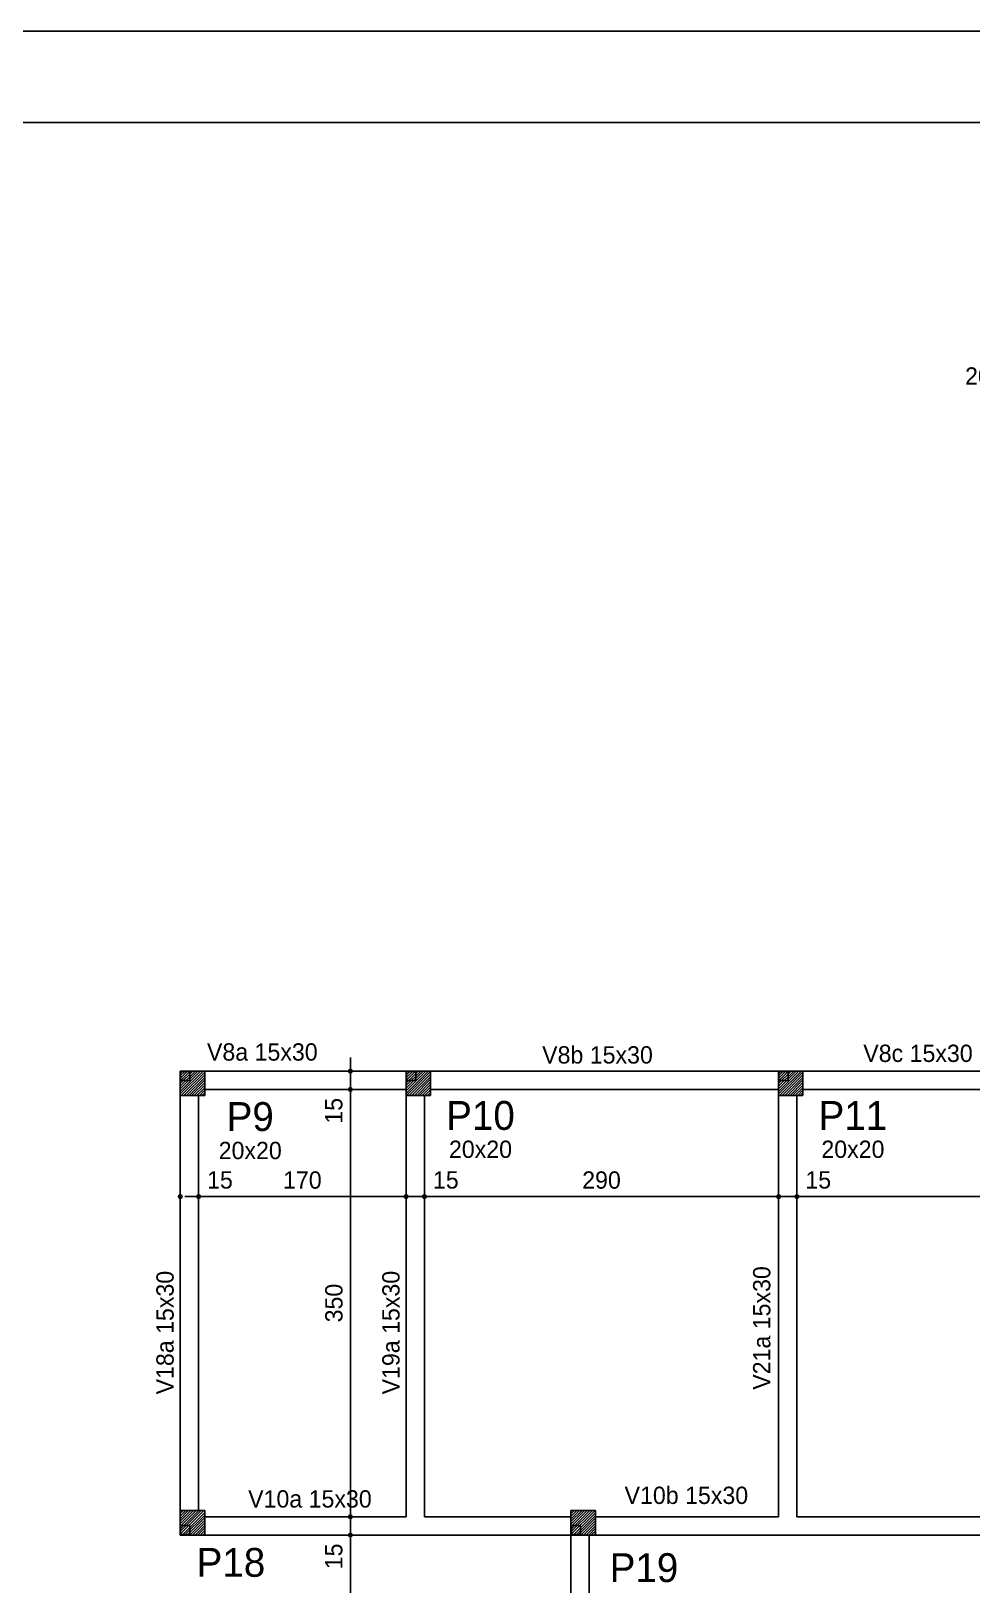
# Model space of a CAD drawing. Extents: x -8959 to 10104, y 7473 to 11928.
# Drawn here: x -5395 to -4625, y 10656 to 11928 of the extents above; entities that cross this region are included whole.
import ezdxf
from ezdxf.enums import TextEntityAlignment as Align

# ---------------------------------------------------------------- set-up
doc = ezdxf.new("R2010")
doc.units = 0
doc.header["$LTSCALE"] = 10
doc.header["$MEASUREMENT"] = 0
doc.linetypes.add('LT0', pattern=[0])
for name, color, linetype in [('COT-T', 1, 'LT0'), ('LJN-T', 8, 'LT0'), ('PIL-L', 2, 'LT0'), ('PIL-T', 4, 'LT0'), ('VIG-L', 7, 'LT0'), ('VIG-T', 8, 'LT0')]:
    doc.layers.add(name, color=color, linetype=linetype)

msp = doc.modelspace()

# ---------------------------------------------------------------- linework, layer by layer
at = {"layer": 'COT-T', "linetype": 'LT0'}
for p, q in [((-5134, 11044), (-5134, 11087.8)), ((-5145.3, 11076.5), (-5144.8, 11076.5)), ((-5144.8, 11061.5), (-5145.3, 11061.5)), ((-5145.3, 11061.5), (-5144.8, 11061.5)), ((-5134, 10886.5), (-5134, 11072.8)), ((-5134, 11050.3), (-5134, 11044)), ((-5273.3, 10984.5), (-5273.3, 10985)), ((-5258.3, 10984.5), (-5258.3, 10985)), ((-5258.3, 10985), (-5258.3, 10984.5)), ((-5088.3, 10984.5), (-5088.3, 10985)), ((-5088.3, 10985), (-5088.3, 10984.5)), ((-5073.3, 10984.5), (-5073.3, 10985)), ((-5073.3, 10985), (-5073.3, 10984.5)), ((-4783.3, 10984.5), (-4783.3, 10985)), ((-4783.3, 10985), (-4783.3, 10984.5)), ((-4768.3, 10984.5), (-4768.3, 10985)), ((-4768.3, 10985), (-4768.3, 10984.5)), ((-5269.5, 10973.8), (-5173.3, 10973.8)), ((-5240.8, 10973.8), (-5247, 10973.8)), ((-5173.3, 10973.8), (-5077, 10973.8)), ((-5099.5, 10973.8), (-5055.8, 10973.8)), ((-5084.5, 10973.8), (-4928.3, 10973.8)), ((-5055.8, 10973.8), (-5062, 10973.8)), ((-4928.3, 10973.8), (-4772, 10973.8)), ((-4794.5, 10973.8), (-4750.8, 10973.8)), ((-4779.5, 10973.8), (-4478.3, 10973.8)), ((-4750.8, 10973.8), (-4757, 10973.8)), ((-5134, 10700.3), (-5134, 10886.5)), ((-5134, 10679), (-5134, 10722.8)), ((-5144.8, 10711.5), (-5145.3, 10711.5)), ((-5145.3, 10711.5), (-5144.8, 10711.5)), ((-5134, 10596.5), (-5134, 10707.8)), ((-5144.8, 10696.5), (-5145.3, 10696.5)), ((-5145.3, 10696.5), (-5144.8, 10696.5)), ((-5134, 10685.3), (-5134, 10679))]:
    msp.add_line(p, q, dxfattribs=at)
at = {"layer": 'COT-T'}
for centre in [(-5134, 11076.5), (-5134, 11061.5), (-5134, 11061.5), (-5273.3, 10973.8), (-5258.3, 10973.8), (-5258.3, 10973.8), (-5088.3, 10973.8), (-5088.3, 10973.8), (-5073.3, 10973.8), (-5073.3, 10973.8), (-4783.3, 10973.8), (-4783.3, 10973.8), (-4768.3, 10973.8), (-4768.3, 10973.8), (-5134, 10711.5), (-5134, 10711.5), (-5134, 10696.5), (-5134, 10696.5)]:
    msp.add_circle(centre, 1.5, dxfattribs=at)
at = {"layer": 'LJN-T', "linetype": 'LT0'}
for p, q in [((-5273.3, 11074.8), (-5271.5, 11076.5)), ((-5269.4, 11076.5), (-5273.3, 11072.6)), ((-5273.3, 11070.5), (-5267.3, 11076.5)), ((-5265.2, 11076.5), (-5273.3, 11068.4)), ((-5273.3, 11066.3), (-5263.1, 11076.5)), ((-5260.9, 11076.5), (-5273.3, 11064.2)), ((-5273.3, 11062), (-5258.8, 11076.5)), ((-5256.7, 11076.5), (-5273.3, 11059.9)), ((-5273.3, 11057.8), (-5254.6, 11076.5)), ((-5253.3, 11075.7), (-5272.5, 11056.5)), ((-5088.3, 11075.2), (-5087, 11076.5)), ((-5084.9, 11076.5), (-5088.3, 11073.1)), ((-5088.3, 11071), (-5082.7, 11076.5)), ((-5080.6, 11076.5), (-5088.3, 11068.8)), ((-5088.3, 11066.7), (-5078.5, 11076.5)), ((-5076.4, 11076.5), (-5088.3, 11064.6)), ((-5088.3, 11062.5), (-5074.3, 11076.5)), ((-5072.1, 11076.5), (-5088.3, 11060.4)), ((-5088.3, 11058.2), (-5070, 11076.5)), ((-5068.3, 11076.1), (-5087.9, 11056.5)), ((-5085.8, 11056.5), (-5068.3, 11074)), ((-4783.3, 11074.7), (-4781.5, 11076.5)), ((-4779.4, 11076.5), (-4783.3, 11072.6)), ((-4783.3, 11070.5), (-4777.3, 11076.5)), ((-4775.2, 11076.5), (-4783.3, 11068.4)), ((-4783.3, 11066.3), (-4773, 11076.5)), ((-4770.9, 11076.5), (-4783.3, 11064.1)), ((-4783.3, 11062), (-4768.8, 11076.5)), ((-4766.7, 11076.5), (-4783.3, 11059.9)), ((-4783.3, 11057.8), (-4764.5, 11076.5)), ((-4763.3, 11075.6), (-4782.4, 11056.5)), ((-5270.3, 11056.5), (-5253.3, 11073.5)), ((-5253.3, 11071.4), (-5268.2, 11056.5)), ((-5266.1, 11056.5), (-5253.3, 11069.3)), ((-5253.3, 11067.2), (-5264, 11056.5)), ((-5261.8, 11056.5), (-5253.3, 11065.1)), ((-5253.3, 11062.9), (-5259.7, 11056.5)), ((-5068.3, 11071.9), (-5083.7, 11056.5)), ((-5081.5, 11056.5), (-5068.3, 11069.8)), ((-5068.3, 11067.6), (-5079.4, 11056.5)), ((-5077.3, 11056.5), (-5068.3, 11065.5)), ((-5068.3, 11063.4), (-5075.2, 11056.5)), ((-5073, 11056.5), (-5068.3, 11061.3)), ((-4780.3, 11056.5), (-4763.3, 11073.5)), ((-4763.3, 11071.4), (-4778.2, 11056.5)), ((-4776.1, 11056.5), (-4763.3, 11069.3)), ((-4763.3, 11067.2), (-4773.9, 11056.5)), ((-4771.8, 11056.5), (-4763.3, 11065)), ((-4763.3, 11062.9), (-4769.7, 11056.5)), ((-5257.6, 11056.5), (-5253.3, 11060.8)), ((-5253.3, 11058.7), (-5255.5, 11056.5)), ((-5253.4, 11056.5), (-5253.3, 11056.6)), ((-5068.3, 11059.1), (-5070.9, 11056.5)), ((-5068.8, 11056.5), (-5068.3, 11057)), ((-4767.6, 11056.5), (-4763.3, 11060.8)), ((-4763.3, 11058.7), (-4765.5, 11056.5)), ((-4763.3, 11056.5), (-4763.3, 11056.6)), ((-5273.3, 10716.3), (-5273, 10716.5)), ((-5270.9, 10716.5), (-5273.3, 10714.1)), ((-5273.3, 10712), (-5268.8, 10716.5)), ((-5266.7, 10716.5), (-5273.3, 10709.9)), ((-5273.3, 10707.8), (-5264.6, 10716.5)), ((-5262.4, 10716.5), (-5273.3, 10705.7)), ((-5273.3, 10703.5), (-5260.3, 10716.5)), ((-5258.2, 10716.5), (-5273.3, 10701.4)), ((-5273.3, 10699.3), (-5256.1, 10716.5)), ((-5253.9, 10716.5), (-5273.3, 10697.2)), ((-5271.8, 10696.5), (-5253.3, 10715)), ((-5253.3, 10712.9), (-5269.7, 10696.5)), ((-5267.6, 10696.5), (-5253.3, 10710.8)), ((-5253.3, 10708.7), (-5265.5, 10696.5)), ((-5263.3, 10696.5), (-5253.3, 10706.6)), ((-4953.3, 10715.9), (-4952.7, 10716.5)), ((-4950.6, 10716.5), (-4953.3, 10713.8)), ((-4953.3, 10711.7), (-4948.5, 10716.5)), ((-4946.4, 10716.5), (-4953.3, 10709.6)), ((-4953.3, 10707.5), (-4944.2, 10716.5)), ((-4942.1, 10716.5), (-4953.3, 10705.3)), ((-4953.3, 10703.2), (-4940, 10716.5)), ((-4937.9, 10716.5), (-4953.3, 10701.1)), ((-4953.3, 10699), (-4935.8, 10716.5)), ((-4933.6, 10716.5), (-4953.3, 10696.8)), ((-4951.5, 10696.5), (-4933.3, 10714.7)), ((-4933.3, 10712.6), (-4949.4, 10696.5)), ((-4947.3, 10696.5), (-4933.3, 10710.5)), ((-4933.3, 10708.4), (-4945.1, 10696.5)), ((-4943, 10696.5), (-4933.3, 10706.2)), ((-5253.3, 10704.4), (-5261.2, 10696.5)), ((-5259.1, 10696.5), (-5253.3, 10702.3)), ((-5253.3, 10700.2), (-5257, 10696.5)), ((-5254.9, 10696.5), (-5253.3, 10698.1)), ((-4933.3, 10704.1), (-4940.9, 10696.5)), ((-4938.8, 10696.5), (-4933.3, 10702)), ((-4933.3, 10699.9), (-4936.7, 10696.5)), ((-4934.5, 10696.5), (-4933.3, 10697.8))]:
    msp.add_line(p, q, dxfattribs=at)
at = {"layer": 'PIL-T', "linetype": 'LT0'}
for p, q in [((-5253.3, 11076.5), (-5273.3, 11076.5)), ((-5273.3, 11076.5), (-5273.3, 11056.5)), ((-5253.3, 11076.5), (-5273.3, 11076.5)), ((-5273.3, 11076.5), (-5273.3, 11056.5)), ((-5253.3, 11076.5), (-5273.3, 11076.5)), ((-5273.3, 11076.5), (-5273.3, 11056.5)), ((-5265.5, 11076.3), (-5273, 11076.3)), ((-5273, 11076.3), (-5273, 11068.8)), ((-5265.5, 11068.8), (-5265.5, 11076.3)), ((-5253.3, 11056.5), (-5253.3, 11076.5)), ((-5253.3, 11056.5), (-5253.3, 11076.5)), ((-5253.3, 11056.5), (-5253.3, 11076.5)), ((-5068.3, 11076.5), (-5088.3, 11076.5)), ((-5088.3, 11076.5), (-5088.3, 11056.5)), ((-5068.3, 11076.5), (-5088.3, 11076.5)), ((-5088.3, 11076.5), (-5088.3, 11056.5)), ((-5068.3, 11076.5), (-5088.3, 11076.5)), ((-5088.3, 11076.5), (-5088.3, 11056.5)), ((-5080.5, 11076.3), (-5088, 11076.3)), ((-5088, 11076.3), (-5088, 11068.8)), ((-5080.5, 11068.8), (-5080.5, 11076.3)), ((-5068.3, 11056.5), (-5068.3, 11076.5)), ((-5068.3, 11056.5), (-5068.3, 11076.5)), ((-5068.3, 11056.5), (-5068.3, 11076.5)), ((-4763.3, 11076.5), (-4783.3, 11076.5)), ((-4783.3, 11076.5), (-4783.3, 11056.5)), ((-4763.3, 11076.5), (-4783.3, 11076.5)), ((-4783.3, 11076.5), (-4783.3, 11056.5)), ((-4763.3, 11076.5), (-4783.3, 11076.5)), ((-4783.3, 11076.5), (-4783.3, 11056.5)), ((-4775.5, 11076.3), (-4783, 11076.3)), ((-4783, 11076.3), (-4783, 11068.8)), ((-4775.5, 11068.8), (-4775.5, 11076.3)), ((-4763.3, 11056.5), (-4763.3, 11076.5)), ((-4763.3, 11056.5), (-4763.3, 11076.5)), ((-4763.3, 11056.5), (-4763.3, 11076.5)), ((-5273, 11068.8), (-5265.5, 11068.8)), ((-5088, 11068.8), (-5080.5, 11068.8)), ((-4783, 11068.8), (-4775.5, 11068.8)), ((-5273.3, 11056.5), (-5253.3, 11056.5)), ((-5273.3, 11056.5), (-5253.3, 11056.5)), ((-5273.3, 11056.5), (-5253.3, 11056.5)), ((-5088.3, 11056.5), (-5068.3, 11056.5)), ((-5088.3, 11056.5), (-5068.3, 11056.5)), ((-5088.3, 11056.5), (-5068.3, 11056.5)), ((-4783.3, 11056.5), (-4763.3, 11056.5)), ((-4783.3, 11056.5), (-4763.3, 11056.5)), ((-4783.3, 11056.5), (-4763.3, 11056.5)), ((-5253.3, 10716.5), (-5273.3, 10716.5)), ((-5273.3, 10716.5), (-5273.3, 10696.5)), ((-5253.3, 10716.5), (-5273.3, 10716.5)), ((-5273.3, 10716.5), (-5273.3, 10696.5)), ((-5253.3, 10716.5), (-5273.3, 10716.5)), ((-5273.3, 10716.5), (-5273.3, 10696.5)), ((-5253.3, 10696.5), (-5253.3, 10716.5)), ((-5253.3, 10696.5), (-5253.3, 10716.5)), ((-5253.3, 10696.5), (-5253.3, 10716.5)), ((-4933.3, 10716.5), (-4953.3, 10716.5)), ((-4953.3, 10716.5), (-4953.3, 10696.5)), ((-4933.3, 10716.5), (-4953.3, 10716.5)), ((-4953.3, 10716.5), (-4953.3, 10696.5)), ((-4933.3, 10716.5), (-4953.3, 10716.5)), ((-4953.3, 10716.5), (-4953.3, 10696.5)), ((-4933.3, 10696.5), (-4933.3, 10716.5)), ((-4933.3, 10696.5), (-4933.3, 10716.5)), ((-4933.3, 10696.5), (-4933.3, 10716.5)), ((-5273.3, 10696.5), (-5253.3, 10696.5)), ((-5273.3, 10696.5), (-5253.3, 10696.5)), ((-5273.3, 10696.5), (-5253.3, 10696.5)), ((-5265.5, 10704.3), (-5273, 10704.3)), ((-5273, 10704.3), (-5273, 10696.8)), ((-5273, 10696.8), (-5265.5, 10696.8)), ((-5265.5, 10696.8), (-5265.5, 10704.3)), ((-4953.3, 10696.5), (-4933.3, 10696.5)), ((-4953.3, 10696.5), (-4933.3, 10696.5)), ((-4953.3, 10696.5), (-4933.3, 10696.5)), ((-4945.5, 10704.3), (-4953, 10704.3)), ((-4953, 10704.3), (-4953, 10696.8)), ((-4953, 10696.8), (-4945.5, 10696.8)), ((-4945.5, 10696.8), (-4945.5, 10704.3))]:
    msp.add_line(p, q, dxfattribs=at)
at = {"layer": 'VIG-T', "linetype": 'ByBlock'}
for p, q in [((-2652, 11928.5), (-8959, 11928.5)), ((-2752, 11853.5), (-8771.5, 11853.5))]:
    msp.add_line(p, q, dxfattribs=at)
at = {"layer": 'VIG-T', "linetype": 'LT0'}
for p, q in [((-5088.3, 11076.5), (-5253.3, 11076.5)), ((-4783.3, 11076.5), (-5068.3, 11076.5)), ((-4563.3, 11076.5), (-4763.3, 11076.5)), ((-5253.3, 11061.5), (-5088.3, 11061.5)), ((-5068.3, 11061.5), (-4783.3, 11061.5)), ((-4763.3, 11061.5), (-4563.3, 11061.5)), ((-5273.3, 11056.5), (-5273.3, 10716.5)), ((-5258.3, 10716.5), (-5258.3, 11056.5)), ((-5088.3, 11056.5), (-5088.3, 10711.5)), ((-5073.3, 10711.5), (-5073.3, 11056.5)), ((-4783.3, 11056.5), (-4783.3, 10711.5)), ((-4768.3, 10711.5), (-4768.3, 11056.5)), ((-5088.3, 10711.5), (-5253.3, 10711.5)), ((-4953.3, 10711.5), (-5073.3, 10711.5)), ((-4783.3, 10711.5), (-4933.3, 10711.5)), ((-4563.3, 10711.5), (-4768.3, 10711.5)), ((-5253.3, 10696.5), (-5073.3, 10696.5)), ((-5088.3, 10696.5), (-4953.3, 10696.5)), ((-4953.3, 10696.5), (-4953.3, 10496.5)), ((-4938.3, 10496.5), (-4938.3, 10696.5)), ((-4933.3, 10696.5), (-4768.3, 10696.5)), ((-4783.3, 10696.5), (-4563.3, 10696.5))]:
    msp.add_line(p, q, dxfattribs=at)

# ---------------------------------------------------------------- texts
at = {"layer": 'COT-T'}
for s, p in [('15', (-5147.5, 11044)), ('350', (-5147.5, 10886.5)), ('15', (-5147.5, 10679))]:
    msp.add_text(s, height=14.18, rotation=90, dxfattribs=at).set_placement(p, align=Align.MIDDLE)
for s, p in [('15', (-5240.8, 10987.3)), ('170', (-5173.3, 10987.3)), ('15', (-5055.8, 10987.3)), ('290', (-4928.3, 10987.3)), ('15', (-4750.8, 10987.3))]:
    msp.add_text(s, height=14.18, dxfattribs=at).set_placement(p, align=Align.MIDDLE)
at = {"layer": 'PIL-L'}
for s, height, p in [('20x20', 14.18, (-4604.7, 11645.9)), ('P9', 23.62, (-5216, 11039.3)), ('P10', 23.62, (-5027.4, 11040.2)), ('P11', 23.62, (-4722.4, 11040.2)), ('20x20', 14.18, (-5216, 11011.5)), ('20x20', 14.18, (-5027.4, 11012.5)), ('20x20', 14.18, (-4722.4, 11012.5)), ('P18', 23.62, (-5231.8, 10674.1)), ('P19', 23.62, (-4893.5, 10669.8))]:
    msp.add_text(s, height=height, dxfattribs=at).set_placement(p, align=Align.MIDDLE)
at = {"layer": 'VIG-L'}
for s, p in [('V8a 15x30', (-5206.1, 11092.2)), ('V8b 15x30', (-4931.6, 11090.1)), ('V8c 15x30', (-4669.1, 11091.1)), ('V10a 15x30', (-5167.1, 10726.1)), ('V10b 15x30', (-4858.8, 10729.3))]:
    msp.add_text(s, height=14.18, dxfattribs=at).set_placement(p, align=Align.MIDDLE)
for s, p in [('V18a 15x30', (-5285.8, 10862.3)), ('V19a 15x30', (-5100.8, 10862.3)), ('V21a 15x30', (-4797.1, 10866.1))]:
    msp.add_text(s, height=14.18, rotation=90, dxfattribs=at).set_placement(p, align=Align.MIDDLE)

doc.saveas('drawing.dxf')
